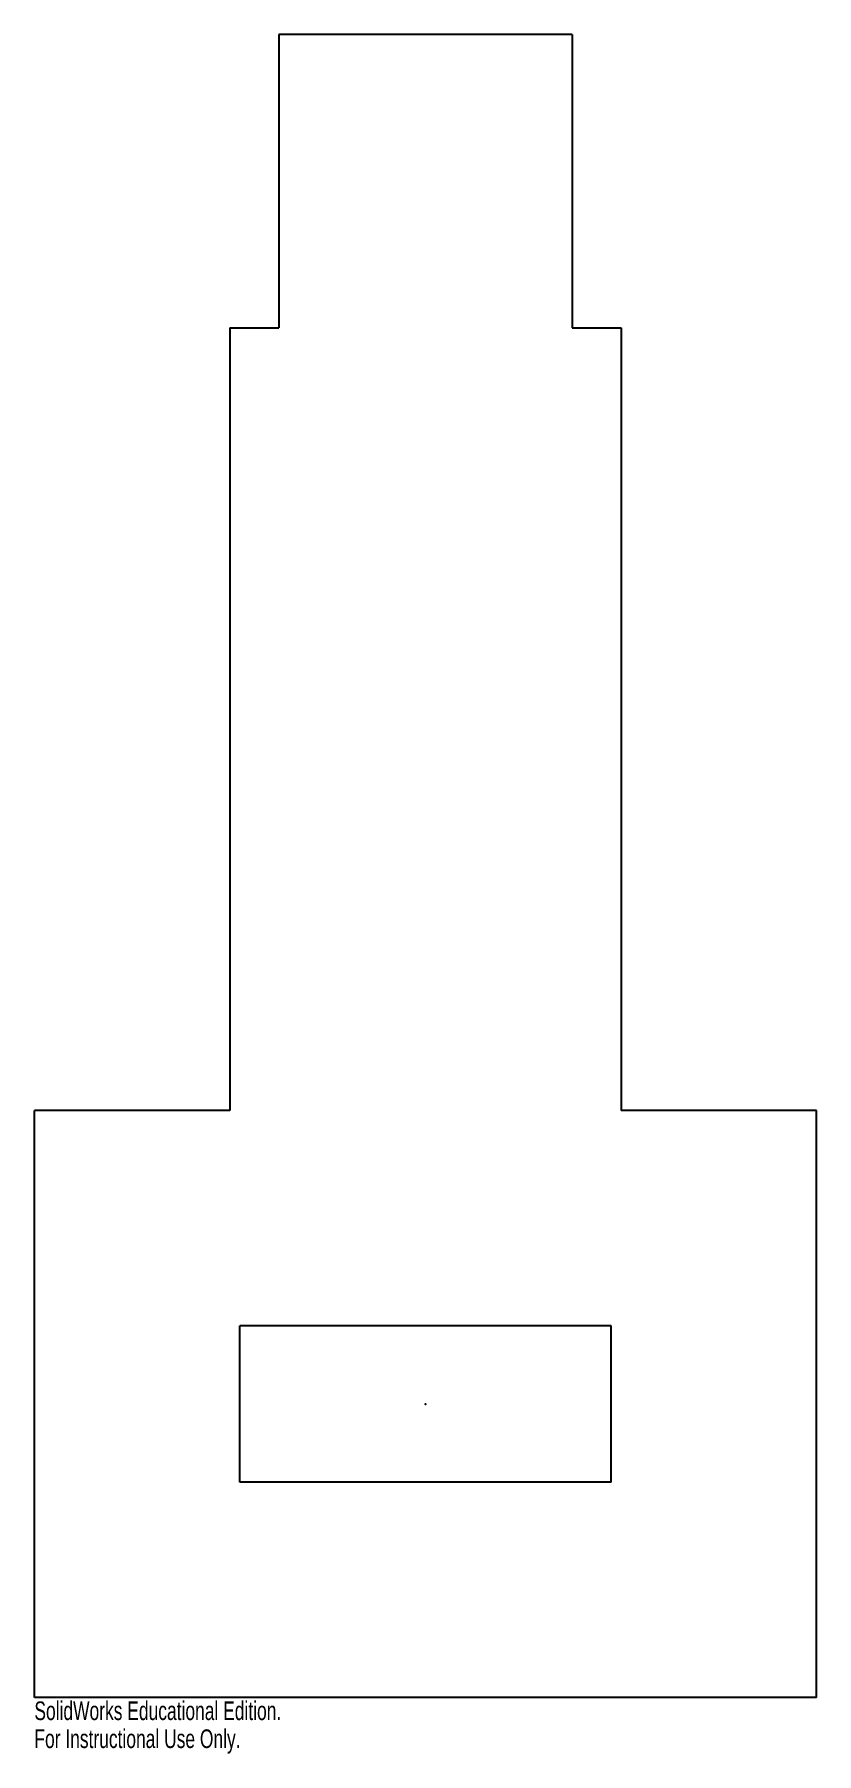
# Model space of a CAD drawing. Header units: inches. Extents: x -4 to 4, y -3.6 to 14.
import ezdxf

# ---------------------------------------------------------------- set-up
doc = ezdxf.new("R2010")
doc.units = ezdxf.units.IN
doc.header["$MEASUREMENT"] = 0
doc.header["$PDSIZE"] = -1
doc.styles.add('SLDTEXTSTYLE0', font='TXT', dxfattribs={"width": 0.7})

msp = doc.modelspace()

# ---------------------------------------------------------------- linework, layer by layer
at = {"color": 7, "linetype": 'Continuous'}
for p, q in [((1.5, 14), (-1.5, 14)), ((-1.5, 14), (-1.5, 11)), ((1.5, 14), (1.5, 11)), ((-2, 11), (-2, 3)), ((-2, 11), (-1.5, 11)), ((1.5, 11), (2, 11)), ((2, 11), (2, 3)), ((-4, -3), (-4, 3)), ((-2, 3), (-4, 3)), ((4, 3), (2, 3)), ((4, -3), (4, 3)), ((1.9, 0.8), (-1.9, 0.8)), ((-1.9, -0.8), (-1.9, 0.8)), ((1.9, -0.8), (1.9, 0.8)), ((1.9, -0.8), (-1.9, -0.8)), ((4, -3), (-4, -3))]:
    msp.add_line(p, q, dxfattribs=at)
msp.add_point((0, 0), dxfattribs=at)
msp.add_point((0, 0), dxfattribs=at)

# ---------------------------------------------------------------- texts
at = {"color": 7, "linetype": 'Continuous', "char_height": 0.1903, "attachment_point": 1, "style": 'SLDTEXTSTYLE0'}
for s, insert in [('SolidWorks Educational Edition.', (-4, -3.04)), ('For Instructional Use Only.', (-4, -3.326))]:
    msp.add_mtext(s, dxfattribs=dict(at, insert=insert))

doc.saveas('drawing.dxf')
